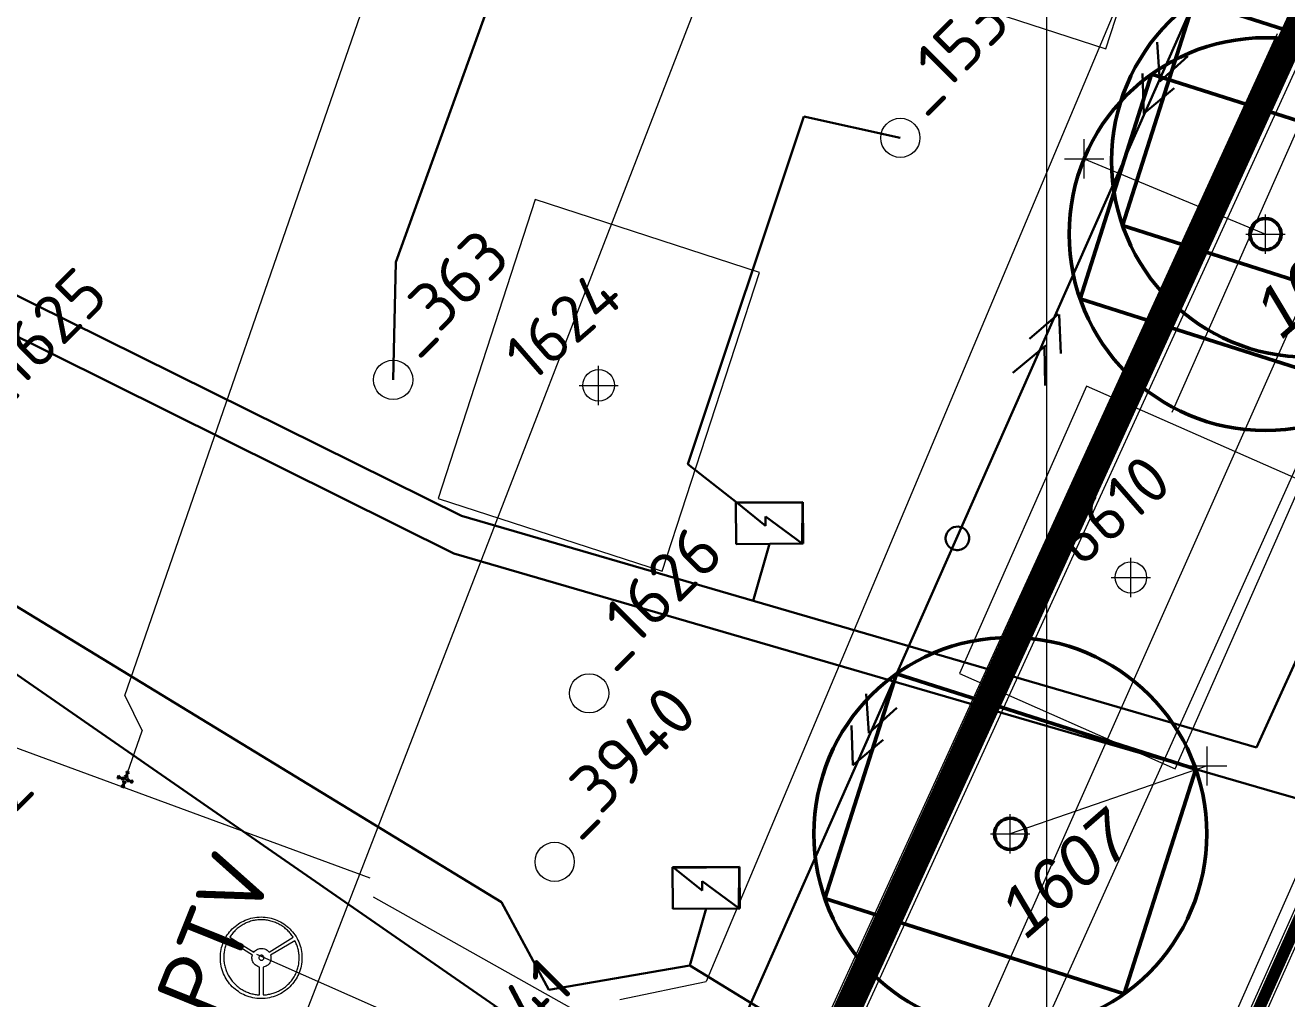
# Model space of a CAD drawing. Header units: millimetres. Extents: x 519 to 9564855, y -810 to 5021775.
# Drawn here: x 9532740 to 9533061.2, y 4999260.8 to 4999508.7 of the extents above; entities that cross this region are included whole.
import ezdxf
from ezdxf.enums import TextEntityAlignment as Align

# ---------------------------------------------------------------- set-up
doc = ezdxf.new("R2010")
doc.units = ezdxf.units.MM
doc.header["$LTSCALE"] = 2
doc.header["$MEASUREMENT"] = 0
doc.header["$PDMODE"] = 2
doc.header["$PDSIZE"] = 5
for name, color, linetype in [('COMPOUND', 3, 'Continuous'), ('Existing roads', 41, 'Continuous'), ('GRID_PULKOVO', 7, 'Continuous'), ('OilColl&Flowlines', 3, 'Continuous'), ('OLD WELLS(dr.bfr2000)', 24, 'Continuous'), ('PPLINE_WAT', 7, 'WTR_LINE'), ('ROAD_GROUND', 9, 'Continuous')]:
    doc.layers.add(name, color=color, linetype=linetype)
for name, color, linetype, lineweight in [('PPLINE_GAS', 4, 'GAS_LINE', 30), ('SteamInjInfrastructure', 25, 'Continuous', 100), ('TX-OIL-Proect.', 224, 'Continuous', 50), ('нефтяной коллектор 2021', 90, 'Continuous', 50), ('Скважины на 2022 год', 60, 'Continuous', 13), ('Скважины на 2023 год', 201, 'Continuous', 20), ('Скважины на 2026', 222, 'Continuous', 50), ('ТХ_Проект. НГ', 244, 'g_122_n', 50), ('Электро', 1, 'Continuous', 30), ('Электроснаб', 1, 'Continuous', 18), ('Электроснабжене', 1, 'Continuous', 18)]:
    doc.layers.add(name, color=color, linetype=linetype, lineweight=lineweight)
doc.styles.add('92051501$0$STANDARD', font='simplex.shx')
doc.styles.add('Elect', font='isocpeur.ttf')
doc.styles.add('Line_GUGK', font='')
doc.styles.get("Standard").update_dxf_attribs({"font": 'isocpeur.ttf', "width": 0.5})
doc.styles.get('Line_GUGK').set_extended_font_data('Bm431', italic=True)
doc.linetypes.add('g_122_n', pattern='A,2,-2,3,-0.6,["Н",Line_GUGK,S=2,R=0,X=0,Y=-1],-3,3,-2,8,-2,8,-2,6', length=41.6)
doc.linetypes.add('GAS_LINE', pattern='A,0.5,-0.2,["G",92051501$0$STANDARD,S=0.1,R=0,X=-0.1,Y=-0.05],-0.05', length=0.75)
doc.linetypes.add('STM_LINE', pattern='A,0.5,-0.2,["S",92051501$0$STANDARD,S=0.1,R=0,X=-0.1,Y=-0.05],-0.05', length=0.75)
doc.linetypes.add('WTR_LINE', pattern='A,0.5,-0.2,["W",92051501$0$STANDARD,S=0.1,R=0,X=-0.1,Y=-0.05],-0.05', length=0.75)
pattern_1 = [(45, (2e-07, 3e-08), (-2.6516504294, 2.6516504294), [])]

# ---------------------------------------------------------------- blocks, each defined once
blk = doc.blocks.new('задвижка')
at = {"layer": 'TX-OIL-Proect.', "lineweight": 30}
h = blk.add_hatch(color=0, dxfattribs=at)
h.dxf.hatch_style = 1
h.paths.add_polyline_path([(0, 0), (-0.58, -0.54), (0.14, -0.78)])
h.paths.add_polyline_path([(-0.14, 0.78), (0, 0), (0.58, 0.54)])
at = {"layer": 'TX-OIL-Proect.', "color": 0, "lineweight": 30}
for p, q in [((0.58, 0.54), (-0.58, -0.54)), ((0.14, -0.78), (-0.14, 0.78)), ((-0.14, 0.78), (0.58, 0.54)), ((-0.58, -0.54), (0.14, -0.78))]:
    blk.add_line(p, q, dxfattribs=at)

msp = doc.modelspace()

# ---------------------------------------------------------------- hatches: boundary and pattern name
at = {"layer": 'Existing roads', "linetype": 'ByBlock', "lineweight": 0, "ltscale": 80}
h = msp.add_hatch(dxfattribs=at)
h.set_pattern_fill('ANSI31', color=0, scale=30, style=0)
h.set_pattern_definition(pattern_1)
edge = h.paths.add_edge_path()
edge.add_line((9532778.519, 4999230.469), (9531406.804, 4999722.068))
edge.add_line((9531988.9698, 4999513.27001), (9531985.02959, 4999501.29115))
edge.add_line((9531985.02959, 4999501.29115), (9532135.5995, 4999447.17366))
edge.add_line((9532135.5995, 4999447.17366), (9532139.95261, 4999459.32019))
h = msp.add_hatch(dxfattribs=at)
h.set_pattern_fill('ANSI31', color=0, scale=30, style=0)
h.set_pattern_definition(pattern_1)
edge = h.paths.add_edge_path()
edge.add_line((9531793.51542, 4999569.26863), (9531798.02798, 4999581.86007))
edge.add_line((9531941.09132, 4999530.58864), (9531936.69892, 4999518.35317))
edge.add_line((9531936.69892, 4999518.35317), (9531793.51542, 4999569.26863))
edge.add_line((9532778.519, 4999230.469), (9531406.804, 4999722.068))
h = msp.add_hatch(dxfattribs=at)
h.set_pattern_fill('ANSI31', color=0, scale=30, style=0)
h.set_pattern_definition(pattern_1)
edge = h.paths.add_edge_path()
edge.add_line((9531785.9778, 4999571.94897), (9531748.25838, 4999585.36184))
edge.add_line((9531748.25838, 4999585.36184), (9531752.81099, 4999598.06506))
edge.add_line((9531790.46586, 4999584.57021), (9531785.9778, 4999571.94897))
edge.add_line((9532778.519, 4999230.469), (9531406.804, 4999722.068))

# ---------------------------------------------------------------- linework, layer by layer
at = {"layer": 'GRID_PULKOVO', "lineweight": 0}
msp.add_line((9533000, 5010000), (9533000, 4992000), dxfattribs=at)
at = {"layer": 'OilColl&Flowlines', "linetype": 'ByBlock', "lineweight": 0, "ltscale": 50}
msp.add_line((9532701.95816, 4999337.87236, 0.66924), (9532827.73376, 4999291.65009, 0.66924), dxfattribs=at)
at = {"layer": 'OilColl&Flowlines', "color": 9, "linetype": 'ByBlock', "lineweight": 0, "ltscale": 50, "true_color": 0xafd9aa}
msp.add_line((9532828.63024, 4999286.82156), (9532889.65492, 4999252.52887), dxfattribs=at)
at = {"layer": 'OLD WELLS(dr.bfr2000)', "lineweight": 0}
for centre in [(9532962.8, 4999480), (9532833.7, 4999418.4), (9532883.6, 4999338.6), (9532874.8, 4999295.7)]:
    msp.add_circle(centre, 5, dxfattribs=at)
at = {"layer": 'PPLINE_GAS', "lineweight": 0, "ltscale": 40}
msp.add_line((9533540.56966, 5000455.90191), (9532995.24838, 4999244.58732), dxfattribs=at)
at = {"layer": 'PPLINE_GAS', "lineweight": 0, "ltscale": 25}
msp.add_line((9532928.54, 4999559.67), (9532808.95, 4999250.84), dxfattribs=at)
at = {"layer": 'PPLINE_GAS', "linetype": 'GAS_LINE', "lineweight": 0, "ltscale": 20}
msp.add_line((9532977.85585, 4999193.21827), (9532799.00451, 4999272.07082), dxfattribs=at)
at = {"layer": 'PPLINE_GAS', "lineweight": 0}
for points in [[(9532800.09367, 4999281.65336), (9532800.09367, 4999281.65336), (9532800.62339, 4999281.64297), (9532801.14273, 4999281.60142), (9532801.66206, 4999281.52872), (9532802.17101, 4999281.44562), (9532802.66957, 4999281.32098), (9532803.15775, 4999281.18595), (9532803.64592, 4999281.01977), (9532804.11332, 4999280.83281), (9532804.57034, 4999280.62507), (9532805.01697, 4999280.39656), (9532805.45321, 4999280.14728), (9532805.87907, 4999279.87723), (9532806.28415, 4999279.5864), (9532806.67884, 4999279.2748), (9532807.05276, 4999278.95281), (9532807.4163, 4999278.61005), (9532807.75906, 4999278.24651), (9532808.09144, 4999277.87259), (9532808.40304, 4999277.4779), (9532808.69386, 4999277.07282), (9532808.96392, 4999276.64696), (9532809.2132, 4999276.21072), (9532809.44171, 4999275.76409), (9532809.65983, 4999275.30708), (9532809.84679, 4999274.82929), (9532810.01298, 4999274.3515), (9532810.148, 4999273.85294), (9532810.26226, 4999273.35437), (9532810.35574, 4999272.84543), (9532810.42844, 4999272.32609), (9532810.46999, 4999271.79637), (9532810.48038, 4999271.26665), (9532810.48038, 4999271.26665), (9532810.46999, 4999270.72654), (9532810.42844, 4999270.19681), (9532810.35574, 4999269.67748), (9532810.26226, 4999269.16853), (9532810.148, 4999268.66997), (9532810.01298, 4999268.17141), (9532809.84679, 4999267.68323), (9532809.65983, 4999267.21583), (9532809.44171, 4999266.75881), (9532809.2132, 4999266.31218), (9532808.96392, 4999265.87594), (9532808.69386, 4999265.45009), (9532808.40304, 4999265.04501), (9532808.09144, 4999264.65031), (9532807.75906, 4999264.27639), (9532807.4163, 4999263.91285), (9532807.05276, 4999263.57009), (9532806.67884, 4999263.2481), (9532806.28415, 4999262.9365), (9532805.87907, 4999262.64568), (9532805.45321, 4999262.37562), (9532805.01697, 4999262.12634), (9532804.57034, 4999261.89783), (9532804.11332, 4999261.6901), (9532803.64592, 4999261.50314), (9532803.15775, 4999261.34734), (9532802.66957, 4999261.20192), (9532802.17101, 4999261.08767), (9532801.66206, 4999260.99419), (9532801.14273, 4999260.93187), (9532800.62339, 4999260.89032), (9532800.09367, 4999260.87993), (9532800.09367, 4999260.87993), (9532799.55356, 4999260.89032), (9532799.02384, 4999260.93187), (9532798.5045, 4999260.99419), (9532797.99555, 4999261.08767), (9532797.4866, 4999261.20192), (9532796.99843, 4999261.34734), (9532796.51025, 4999261.50314), (9532796.04285, 4999261.6901), (9532795.57545, 4999261.89783), (9532795.12882, 4999262.12634), (9532794.69258, 4999262.37562), (9532794.27711, 4999262.64568), (9532793.87203, 4999262.9365), (9532793.47733, 4999263.2481), (9532793.10341, 4999263.57009), (9532792.73988, 4999263.91285), (9532792.39712, 4999264.27639), (9532792.06474, 4999264.65031), (9532791.76353, 4999265.04501), (9532791.4727, 4999265.45009), (9532791.20264, 4999265.87594), (9532790.95336, 4999266.31218), (9532790.72486, 4999266.75881), (9532790.51712, 4999267.21583), (9532790.33016, 4999267.68323), (9532790.17436, 4999268.17141), (9532790.02895, 4999268.66997), (9532789.91469, 4999269.16853), (9532789.82121, 4999269.67748), (9532789.75889, 4999270.19681), (9532789.71734, 4999270.72654), (9532789.70696, 4999271.26665), (9532789.70696, 4999271.26665), (9532789.71734, 4999271.79637), (9532789.75889, 4999272.32609), (9532789.82121, 4999272.84543), (9532789.91469, 4999273.35437), (9532790.02895, 4999273.85294), (9532790.17436, 4999274.3515), (9532790.33016, 4999274.82929), (9532790.51712, 4999275.30708), (9532790.72486, 4999275.76409), (9532790.95336, 4999276.21072), (9532791.20264, 4999276.64696), (9532791.4727, 4999277.07282), (9532791.76353, 4999277.4779), (9532792.06474, 4999277.87259), (9532792.39712, 4999278.24651), (9532792.73988, 4999278.61005), (9532793.10341, 4999278.95281), (9532793.47733, 4999279.2748), (9532793.87203, 4999279.5864), (9532794.27711, 4999279.87723), (9532794.69258, 4999280.14728), (9532795.12882, 4999280.39656), (9532795.57545, 4999280.62507), (9532796.04285, 4999280.83281), (9532796.51025, 4999281.01977), (9532796.99843, 4999281.18595), (9532797.4866, 4999281.32098), (9532797.99555, 4999281.44562), (9532798.5045, 4999281.52872), (9532799.02384, 4999281.60142), (9532799.55356, 4999281.64297), (9532800.09367, 4999281.65336)], [(9532798.22406, 4999272.68962), (9532798.22406, 4999272.68962), (9532798.43179, 4999272.93891), (9532798.67069, 4999273.15703), (9532798.93036, 4999273.3336), (9532799.19002, 4999273.46863), (9532799.47047, 4999273.56211), (9532799.76129, 4999273.63482), (9532800.05212, 4999273.66598), (9532800.34295, 4999273.66598), (9532800.62339, 4999273.63482), (9532800.90383, 4999273.5725), (9532801.1635, 4999273.4894), (9532801.40239, 4999273.37515), (9532801.6309, 4999273.24012), (9532801.81786, 4999273.07393), (9532801.98405, 4999272.89736), (9532802.11908, 4999272.68962), (9532808.20569, 4999276.50155), (9532808.20569, 4999276.50155), (9532808.06027, 4999276.74044), (9532807.89409, 4999276.96895), (9532807.7279, 4999277.19746), (9532807.55133, 4999277.42596), (9532807.36437, 4999277.64409), (9532807.1774, 4999277.86221), (9532806.96967, 4999278.06994), (9532806.76194, 4999278.27767), (9532806.54382, 4999278.47502), (9532806.32569, 4999278.67237), (9532806.0868, 4999278.85933), (9532805.84791, 4999279.0359), (9532805.60901, 4999279.21248), (9532805.35973, 4999279.37867), (9532805.10006, 4999279.54485), (9532804.84039, 4999279.69027), (9532804.57034, 4999279.83568), (9532804.30029, 4999279.9811), (9532804.01984, 4999280.10574), (9532803.7394, 4999280.23038), (9532803.45896, 4999280.34463), (9532803.16813, 4999280.4485), (9532802.87731, 4999280.54198), (9532802.58648, 4999280.62507), (9532802.28526, 4999280.70817), (9532801.98405, 4999280.77049), (9532801.68283, 4999280.83281), (9532801.37123, 4999280.88474), (9532801.07002, 4999280.9159), (9532800.75842, 4999280.94706), (9532800.44682, 4999280.95745), (9532800.13521, 4999280.96783), (9532800.13521, 4999280.96783), (9532799.82361, 4999280.95745), (9532799.51201, 4999280.94706), (9532799.20041, 4999280.9159), (9532798.88881, 4999280.88474), (9532798.58759, 4999280.83281), (9532798.28638, 4999280.78087), (9532797.98517, 4999280.71855), (9532797.69434, 4999280.64584), (9532797.39312, 4999280.55236), (9532797.11268, 4999280.45888), (9532796.82185, 4999280.3654), (9532796.54141, 4999280.25115), (9532796.27136, 4999280.12651), (9532796.0013, 4999280.00187), (9532795.73125, 4999279.86684), (9532795.47158, 4999279.72143), (9532795.21191, 4999279.57601), (9532794.96263, 4999279.40983), (9532794.71335, 4999279.24364), (9532794.47446, 4999279.07745), (9532794.24595, 4999278.89049), (9532794.01744, 4999278.70353), (9532793.79932, 4999278.51657), (9532793.5812, 4999278.30884), (9532793.37347, 4999278.1011), (9532793.17612, 4999277.89337), (9532792.98916, 4999277.67525), (9532792.8022, 4999277.44674), (9532792.62562, 4999277.21823), (9532792.44905, 4999276.98972), (9532792.29325, 4999276.75083), (9532792.13745, 4999276.50155), (9532798.22406, 4999272.68962)], [(9532799.68859, 4999268.8777), (9532799.68859, 4999268.8777), (9532799.44969, 4999268.9608), (9532799.22118, 4999269.05428), (9532798.99268, 4999269.17892), (9532798.78494, 4999269.31394), (9532798.58759, 4999269.46974), (9532798.41102, 4999269.63593), (9532798.24483, 4999269.82289), (9532798.10981, 4999270.02024), (9532797.98517, 4999270.22797), (9532797.8813, 4999270.4461), (9532797.80859, 4999270.6746), (9532797.75666, 4999270.9135), (9532797.73588, 4999271.16278), (9532797.74627, 4999271.41206), (9532797.78782, 4999271.66134), (9532797.86053, 4999271.92101), (9532791.65966, 4999275.81602), (9532791.65966, 4999275.81602), (9532791.52463, 4999275.56674), (9532791.39999, 4999275.31746), (9532791.28574, 4999275.05779), (9532791.18187, 4999274.79813), (9532791.078, 4999274.52807), (9532790.98452, 4999274.24763), (9532790.90143, 4999273.97758), (9532790.82872, 4999273.68675), (9532790.7664, 4999273.40631), (9532790.71447, 4999273.11548), (9532790.66253, 4999272.82465), (9532790.63137, 4999272.53382), (9532790.60021, 4999272.23261), (9532790.57944, 4999271.93139), (9532790.56905, 4999271.63018), (9532790.56905, 4999271.32897), (9532790.57944, 4999271.02775), (9532790.60021, 4999270.72654), (9532790.62099, 4999270.41494), (9532790.66253, 4999270.11372), (9532790.70408, 4999269.81251), (9532790.7664, 4999269.51129), (9532790.82872, 4999269.21008), (9532790.90143, 4999268.90886), (9532790.98452, 4999268.60765), (9532791.078, 4999268.31682), (9532791.18187, 4999268.02599), (9532791.29612, 4999267.73516), (9532791.42076, 4999267.44434), (9532791.55579, 4999267.16389), (9532791.70121, 4999266.88345), (9532791.85701, 4999266.60301), (9532791.85701, 4999266.60301), (9532792.01281, 4999266.33296), (9532792.18938, 4999266.07329), (9532792.35557, 4999265.81362), (9532792.54253, 4999265.56434), (9532792.73988, 4999265.32545), (9532792.93722, 4999265.08655), (9532793.13457, 4999264.85804), (9532793.35269, 4999264.63992), (9532793.56043, 4999264.43219), (9532793.78893, 4999264.22446), (9532794.01744, 4999264.02711), (9532794.25634, 4999263.84015), (9532794.49523, 4999263.65319), (9532794.73413, 4999263.487), (9532794.98341, 4999263.32081), (9532795.24307, 4999263.16501), (9532795.49236, 4999263.00921), (9532795.76241, 4999262.87418), (9532796.02208, 4999262.73916), (9532796.29213, 4999262.61452), (9532796.56219, 4999262.50026), (9532796.84263, 4999262.39639), (9532797.11268, 4999262.29253), (9532797.39312, 4999262.20943), (9532797.68395, 4999262.12634), (9532797.96439, 4999262.05363), (9532798.24483, 4999261.99131), (9532798.53566, 4999261.93938), (9532798.82649, 4999261.88745), (9532799.10693, 4999261.85629), (9532799.39776, 4999261.83551), (9532799.68859, 4999261.81474), (9532799.68859, 4999268.8777)], [(9532802.48261, 4999271.92101), (9532802.48261, 4999271.92101), (9532802.54493, 4999271.65095), (9532802.57609, 4999271.3809), (9532802.57609, 4999271.12123), (9532802.55532, 4999270.87195), (9532802.51377, 4999270.62267), (9532802.45145, 4999270.38377), (9532802.35797, 4999270.16565), (9532802.2541, 4999269.95792), (9532802.11908, 4999269.76057), (9532801.95289, 4999269.57361), (9532801.77632, 4999269.41781), (9532801.57897, 4999269.26201), (9532801.36085, 4999269.13737), (9532801.12195, 4999269.0335), (9532800.86228, 4999268.94002), (9532800.58184, 4999268.8777), (9532800.58184, 4999261.81474), (9532800.58184, 4999261.81474), (9532800.86228, 4999261.82513), (9532801.14273, 4999261.8459), (9532801.42317, 4999261.87706), (9532801.70361, 4999261.91861), (9532801.98405, 4999261.97054), (9532802.26449, 4999262.02247), (9532802.54493, 4999262.09518), (9532802.82537, 4999262.16789), (9532803.10581, 4999262.25098), (9532803.38626, 4999262.34446), (9532803.6667, 4999262.44833), (9532803.93675, 4999262.5522), (9532804.20681, 4999262.67684), (9532804.47686, 4999262.80148), (9532804.74691, 4999262.9365), (9532805.00658, 4999263.08192), (9532805.26625, 4999263.22733), (9532805.52592, 4999263.39352), (9532805.7752, 4999263.55971), (9532806.02448, 4999263.73628), (9532806.26337, 4999263.91285), (9532806.50227, 4999264.1102), (9532806.73078, 4999264.30755), (9532806.95928, 4999264.51528), (9532807.1774, 4999264.72302), (9532807.38514, 4999264.95153), (9532807.59287, 4999265.18003), (9532807.79022, 4999265.41893), (9532807.97718, 4999265.65782), (9532808.16414, 4999265.9071), (9532808.33033, 4999266.16677), (9532808.49652, 4999266.43682), (9532808.49652, 4999266.43682), (9532808.65232, 4999266.71727), (9532808.79773, 4999266.99771), (9532808.93276, 4999267.28854), (9532809.0574, 4999267.56898), (9532809.16127, 4999267.8598), (9532809.26513, 4999268.16102), (9532809.35861, 4999268.45185), (9532809.44171, 4999268.74267), (9532809.51441, 4999269.04389), (9532809.58712, 4999269.3451), (9532809.63905, 4999269.63593), (9532809.6806, 4999269.93715), (9532809.71176, 4999270.23836), (9532809.74292, 4999270.53958), (9532809.75331, 4999270.8304), (9532809.7637, 4999271.13162), (9532809.7637, 4999271.43283), (9532809.74292, 4999271.72366), (9532809.72215, 4999272.01449), (9532809.69099, 4999272.3157), (9532809.65983, 4999272.60653), (9532809.60789, 4999272.88697), (9532809.55596, 4999273.1778), (9532809.48325, 4999273.45824), (9532809.41055, 4999273.73868), (9532809.32745, 4999274.01912), (9532809.23397, 4999274.29956), (9532809.14049, 4999274.56962), (9532809.02624, 4999274.82929), (9532808.91199, 4999275.09934), (9532808.78734, 4999275.35901), (9532808.65232, 4999275.60829), (9532802.48261, 4999271.92101)], [(9532800.17676, 4999271.92101), (9532800.17676, 4999271.92101), (9532800.04173, 4999271.91062), (9532799.91709, 4999271.86907), (9532799.81323, 4999271.80675), (9532799.70936, 4999271.73405), (9532799.63665, 4999271.63018), (9532799.57433, 4999271.52631), (9532799.53279, 4999271.40167), (9532799.5224, 4999271.26665), (9532799.5224, 4999271.26665), (9532799.53279, 4999271.13162), (9532799.57433, 4999271.01736), (9532799.63665, 4999270.90311), (9532799.70936, 4999270.80963), (9532799.81323, 4999270.72654), (9532799.91709, 4999270.6746), (9532800.04173, 4999270.63306), (9532800.17676, 4999270.62267), (9532800.17676, 4999270.62267), (9532800.31179, 4999270.63306), (9532800.42604, 4999270.6746), (9532800.5403, 4999270.72654), (9532800.63378, 4999270.80963), (9532800.71687, 4999270.90311), (9532800.7688, 4999271.01736), (9532800.81035, 4999271.13162), (9532800.82074, 4999271.26665), (9532800.82074, 4999271.26665), (9532800.81035, 4999271.40167), (9532800.7688, 4999271.52631), (9532800.71687, 4999271.63018), (9532800.63378, 4999271.73405), (9532800.5403, 4999271.80675), (9532800.42604, 4999271.86907), (9532800.31179, 4999271.91062), (9532800.17676, 4999271.92101)]]:
    msp.add_lwpolyline(points, dxfattribs=at)
at = {"layer": 'PPLINE_WAT', "lineweight": 0}
msp.add_lwpolyline([(9533000, 5006417.04476), (9534241.35452, 5002031.92113), (9534233.93028, 5001942.30806), (9533572.35026, 5000442.91927), (9533000, 4999148.373)], dxfattribs=at)
at = {"layer": 'PPLINE_WAT', "color": 5, "lineweight": 0, "ltscale": 2}
for points in [[(9533000, 4999292.00293), (9533521.20287, 5000465.19453), (9534195.31134, 5001969.65279), (9534192.94502, 5002039.13618), (9533000, 5006192.97478)], [(9529678.04536, 4999710.05417), (9530509.067, 4999861.038), (9530574.027, 4999857.44), (9530635.798, 4999849.551), (9530710.92893, 4999832.69702), (9530791.425, 4999806.726), (9532887.30423, 4999049.66301), (9532891.568, 4999047.93), (9533000, 4999292.00293)]]:
    msp.add_lwpolyline(points, dxfattribs=at)
at = {"layer": 'ROAD_GROUND', "color": 8, "lineweight": 0, "const_width": 7}
for points in [[(9533410.63439, 5000274.80396), (9533184.94469, 4999774.02663), (9533061.13099, 4999502.13475)], [(9533061.58925, 4999504.31082), (9533000, 4999369.23584)], [(9533000, 4999369.23584), (9532861.56105, 4999065.61731)]]:
    msp.add_lwpolyline(points, dxfattribs=at)
at = {"layer": 'ROAD_GROUND', "lineweight": 0}
for points in [[(9533058.72106, 4999506.45465), (9533000, 4999378.06146)], [(9533065.68156, 4999502.43919), (9533000, 4999358.82691)], [(9533147.28861, 4999471.91925), (9533000, 4999142.09707)], [(9533151.04175, 4999470.51399), (9533000, 4999132.28751)], [(9533000, 4999378.06146), (9532861.80997, 4999075.90992)], [(9533000, 4999358.82691), (9532865.37868, 4999064.47831)]]:
    msp.add_lwpolyline(points, dxfattribs=at)
at = {"layer": 'ROAD_GROUND', "lineweight": 0, "const_width": 3}
msp.add_lwpolyline([(9533149.21557, 4999471.32951), (9533000, 4999137.19237)], dxfattribs=at)
at = {"layer": 'SteamInjInfrastructure', "color": 6, "linetype": 'STM_LINE', "lineweight": 0, "ltscale": 15}
msp.add_line((9533262.51953, 4999439.30873, 0), (9532999.98721, 4999527.8421, 0), dxfattribs=at)
at = {"layer": 'нефтяной коллектор 2021', "lineweight": 0, "ltscale": 0.3}
for p, q in [((9532765.39133, 4999338.05985, -0.31417), (9532916.85021, 4999775.58608, -25.42222)), ((9532765.39133, 4999338.05985), (9532769.77504, 4999329.07191)), ((9532765.48441, 4999316.67735, 0.71128), (9532769.77504, 4999329.07191))]:
    msp.add_line(p, q, dxfattribs=at)
at = {"layer": 'нефтяной коллектор 2021', "lineweight": 0, "ltscale": 0.3, "extrusion": (0.015763, 0.046007, 0.998817)}
msp.add_line((9532764.65301, 4999316.9564, 0.71155), (9532766.3145, 4999316.39874, 0.71101), dxfattribs=at)
at = {"layer": 'Скважины на 2022 год', "color": 0, "linetype": 'ByBlock', "lineweight": 0}
msp.add_lwpolyline([(9533032.74659, 4999319.40229), (9533065.09501, 4999392.57045), (9533010.21889, 4999416.83177), (9532977.87047, 4999343.66361)], close=True, dxfattribs=at)
msp.add_circle((9533021.5, 4999368.1), 4, dxfattribs=at)
at = {"layer": 'Скважины на 2022 год', "color": 0, "linetype": 'ByBlock', "lineweight": 0, "ltscale": 50}
msp.add_point((9533021.5, 4999368.1), dxfattribs=at)
at = {"layer": 'Скважины на 2023 год', "color": 0, "linetype": 'ByBlock', "lineweight": 0}
for points in [[(9533015.15211, 4999502.70241), (9533039.87347, 4999578.78693), (9532982.81008, 4999597.32795), (9532958.08872, 4999521.24343)], [(9532869.84789, 4999464.29759), (9532845.12653, 4999388.21307), (9532902.18992, 4999369.67205), (9532926.91128, 4999445.75657)]]:
    msp.add_lwpolyline(points, close=True, dxfattribs=at)
msp.add_circle((9532886, 4999417), 4, dxfattribs=at)
msp.add_point((9532886, 4999417), dxfattribs=at)
at = {"layer": 'Скважины на 2026', "lineweight": 0}
for p, q in [((9533009.6, 4999474.7), (9533055.76, 4999455.5)), ((9533040.9, 4999320.1), (9532990.79, 4999302.83))]:
    msp.add_line(p, q, dxfattribs=at)
at = {"layer": 'Скважины на 2026', "linetype": 'ByBlock', "ltscale": 50}
for points in [[(9533019.35913, 4999457.72257), (9533095.58178, 4999433.43044), (9533113.80087, 4999490.59743), (9533037.57822, 4999514.88956)], [(9533008.53913, 4999439.06257), (9533084.76178, 4999414.77044), (9533102.98087, 4999471.93743), (9533026.75822, 4999496.22956)], [(9532943.56913, 4999286.39257), (9533019.79178, 4999262.10044), (9533038.01087, 4999319.26743), (9532961.78822, 4999343.55956)]]:
    msp.add_lwpolyline(points, close=True, dxfattribs=at)
for centre in [(9533066.58, 4999474.16), (9533055.76, 4999455.5), (9532990.79, 4999302.83)]:
    msp.add_circle(centre, 50, dxfattribs=at)
at = {"layer": 'Скважины на 2026', "linetype": 'ByBlock'}
for centre in [(9533055.76, 4999455.5), (9532990.79, 4999302.83)]:
    msp.add_circle(centre, 4, dxfattribs=at)
at = {"layer": 'Скважины на 2026', "linetype": 'ByBlock', "lineweight": 0}
for p in [(9533009.6, 4999474.7), (9533055.76, 4999455.5), (9533040.9, 4999320.1), (9532990.79, 4999302.83)]:
    msp.add_point(p, dxfattribs=at)
at = {"layer": 'ТХ_Проект. НГ', "color": 3, "linetype": 'ByBlock', "lineweight": 0, "ltscale": 0.3}
msp.add_line((9533016.70207, 4999510.7958), (9532913.39388, 4999265.27216), dxfattribs=at)
at = {"layer": 'ТХ_Проект. НГ', "color": 3, "linetype": 'ByBlock', "lineweight": 0, "ltscale": 0.3, "elevation": -0.45306}
msp.add_lwpolyline([(9532891.37295, 4999260.65676), (9532913.39388, 4999265.27216)], dxfattribs=at)
at = {"layer": 'Электро'}
for p, q in [((9534134.41914, 5001993.0866), (9533000.18214, 4999430.22753)), ((9533275.47008, 4999813.88865, 0), (9533053.47575, 4999324.82729, 0)), ((9532874.63817, 4999559.66476, 0), (9532834.33559, 4999448.38417, 0)), ((9533028.81849, 4999494.35701), (9533028.15525, 4999504.38415)), ((9533035.94603, 4999500.80144), (9533028.81849, 4999494.35701)), ((9533024.46481, 4999496.35911), (9533024.79347, 4999486.20806)), ((9533024.79347, 4999486.20806), (9533032.48474, 4999492.67103)), ((9532908.68246, 4999396.97832), (9532938.25485, 4999485.41881)), ((9532851.10542, 4999383.79066, 0), (9532732.78557, 4999442.36298, 0)), ((9533002.9939, 4999435.14855), (9532995.63722, 4999428.8095)), ((9533003.22304, 4999435.04318), (9533003.65714, 4999425.12141)), ((9533000.18214, 4999430.22753), (9531486.31914, 4996009.5866)), ((9532732.64904, 4999432.10547, 0), (9532849.1119, 4999374.18475, 0)), ((9532999.86719, 4999427.14206), (9532991.40131, 4999420.20198)), ((9532999.86719, 4999427.14206), (9532991.40131, 4999420.20198)), ((9532999.5326, 4999427.01814), (9532999.63212, 4999416.97246)), ((9532999.5326, 4999427.01814), (9532999.63212, 4999416.97246)), ((9532861.3019, 4999285.40015, 0), (9532673.46957, 4999399.99298, 0)), ((9532920.94471, 4999387.18432), (9532937.99314, 4999387.28866)), ((9532921.00941, 4999376.61197), (9532920.94471, 4999387.18432)), ((9532937.89588, 4999387.19021), (9532921.30028, 4999387.08865)), ((9532921.30028, 4999387.08865), (9532928.51206, 4999381.26141)), ((9532937.82219, 4999376.74775), (9532937.89588, 4999387.19021)), ((9532937.99314, 4999387.28866), (9532938.05784, 4999376.71631)), ((9533000.23257, 4999340.34042, 0), (9532851.10542, 4999383.79066, 0)), ((9532928.51206, 4999381.26141), (9532928.49753, 4999383.63664)), ((9532928.49753, 4999383.63664), (9532937.82219, 4999376.74775)), ((9532938.05784, 4999376.71631), (9532921.00941, 4999376.61197)), ((9532929.53362, 4999376.66414), (9532925.31055, 4999362.16998, 0)), ((9532695.88211, 4999372.45371, 0), (9532898.32591, 4999232.24203)), ((9532849.1119, 4999374.18475, 0), (9533000.23257, 4999330.25655, 0)), ((9533053.47575, 4999324.82729, 0), (9533000.23257, 4999340.34042, 0)), ((9532954.75671, 4999328.44339), (9532954.09347, 4999338.47053)), ((9532961.88425, 4999334.88782), (9532954.75671, 4999328.44339)), ((9532950.40303, 4999330.44549), (9532950.73169, 4999320.29444)), ((9533000.23257, 4999330.25655, 0), (9533056.11636, 4999314.01209, 0)), ((9532950.73169, 4999320.29444), (9532958.42296, 4999326.75741)), ((9533056.11636, 4999314.01209, 0), (9533090.77977, 4999304.14593, 0)), ((9532861.3019, 4999285.40015, 0), (9532873.2908, 4999263.14016, 0)), ((9532873.2908, 4999263.14016, 0), (9532909.17012, 4999269.29185, 0)), ((9532909.17012, 4999269.29185, 0), (9532957.7843, 4999239.60201, 0))]:
    msp.add_line(p, q, dxfattribs=at)
at = {"layer": 'Электро', "ltscale": 2}
for p, q in [((9532938.25485, 4999485.41881), (9532962.79652, 4999479.99098)), ((9532834.33559, 4999448.38417, 0), (9532833.69652, 4999418.39098)), ((9532908.68246, 4999396.97832), (9532921.30028, 4999387.08865))]:
    msp.add_line(p, q, dxfattribs=at)
at = {"layer": 'Электро', "ltscale": 25}
for p, q in [((9532904.80428, 4999294.3062), (9532921.85271, 4999294.41053)), ((9532904.86898, 4999283.73385), (9532904.80428, 4999294.3062)), ((9532921.75545, 4999294.31208), (9532905.15985, 4999294.21052)), ((9532905.15985, 4999294.21052), (9532912.37163, 4999288.38329)), ((9532921.68176, 4999283.86962), (9532921.75545, 4999294.31208)), ((9532921.85271, 4999294.41053), (9532921.91741, 4999283.83818)), ((9532912.37163, 4999288.38329), (9532912.3571, 4999290.75852)), ((9532912.3571, 4999290.75852), (9532921.68176, 4999283.86962)), ((9532921.91741, 4999283.83818), (9532904.86898, 4999283.73385)), ((9532913.39319, 4999283.78602), (9532909.17012, 4999269.29185, 0))]:
    msp.add_line(p, q, dxfattribs=at)
at = {"layer": 'Электро'}
for start, end in [(175.9003801, 355.9003801), (355.9003801, 175.9003801)]:
    msp.add_arc((9532977.32372, 4999378.04914), 3, start, end, dxfattribs=at)
at = {"layer": 'Электроснаб', "color": 1, "linetype": 'ByBlock', "lineweight": 0}
for p, q in [((9534166.11914, 5001972.9866), (9533031.88214, 4999410.12753)), ((9533275.47008, 4999813.88865, 0), (9533053.47575, 4999324.82729, 0)), ((9532874.63817, 4999559.66476, 0), (9532834.33559, 4999448.38417, 0)), ((9533028.81849, 4999494.35701), (9533028.15525, 4999504.38415)), ((9533035.94603, 4999500.80144), (9533028.81849, 4999494.35701)), ((9533024.46481, 4999496.35911), (9533024.79347, 4999486.20806)), ((9533024.79347, 4999486.20806), (9533032.48474, 4999492.67103)), ((9532908.68246, 4999396.97832), (9532938.25485, 4999485.41881)), ((9532851.10542, 4999383.79066, 0), (9532732.78557, 4999442.36298, 0)), ((9533002.9939, 4999435.14855), (9532995.63722, 4999428.8095)), ((9533003.22304, 4999435.04318), (9533003.65714, 4999425.12141)), ((9533000.18214, 4999430.22753), (9531486.31914, 4996009.5866)), ((9532732.64904, 4999432.10547, 0), (9532849.1119, 4999374.18475, 0)), ((9532999.86719, 4999427.14206), (9532991.40131, 4999420.20198)), ((9532999.86719, 4999427.14206), (9532991.40131, 4999420.20198)), ((9532999.5326, 4999427.01814), (9532999.63212, 4999416.97246)), ((9532999.5326, 4999427.01814), (9532999.63212, 4999416.97246)), ((9532861.3019, 4999285.40015, 0), (9532673.46957, 4999399.99298, 0)), ((9532920.94471, 4999387.18432), (9532937.99314, 4999387.28866)), ((9532921.00941, 4999376.61197), (9532920.94471, 4999387.18432)), ((9532937.89588, 4999387.19021), (9532921.30028, 4999387.08865)), ((9532921.30028, 4999387.08865), (9532928.51206, 4999381.26141)), ((9532937.82219, 4999376.74775), (9532937.89588, 4999387.19021)), ((9532937.99314, 4999387.28866), (9532938.05784, 4999376.71631)), ((9533000.23257, 4999340.34042, 0), (9532851.10542, 4999383.79066, 0)), ((9532928.51206, 4999381.26141), (9532928.49753, 4999383.63664)), ((9532928.49753, 4999383.63664), (9532937.82219, 4999376.74775)), ((9532938.05784, 4999376.71631), (9532921.00941, 4999376.61197)), ((9532929.53362, 4999376.66414), (9532925.31055, 4999362.16998, 0)), ((9532695.88211, 4999372.45371, 0), (9532898.32591, 4999232.24203)), ((9532849.1119, 4999374.18475, 0), (9533000.23257, 4999330.25655, 0)), ((9533053.47575, 4999324.82729, 0), (9533000.23257, 4999340.34042, 0)), ((9532954.75671, 4999328.44339), (9532954.09347, 4999338.47053)), ((9532961.88425, 4999334.88782), (9532954.75671, 4999328.44339)), ((9532950.40303, 4999330.44549), (9532950.73169, 4999320.29444)), ((9533000.23257, 4999330.25655, 0), (9533056.11636, 4999314.01209, 0)), ((9532950.73169, 4999320.29444), (9532958.42296, 4999326.75741)), ((9533056.11636, 4999314.01209, 0), (9533090.77977, 4999304.14593, 0)), ((9532861.3019, 4999285.40015, 0), (9532873.2908, 4999263.14016, 0)), ((9532873.2908, 4999263.14016, 0), (9532909.17012, 4999269.29185, 0)), ((9532909.17012, 4999269.29185, 0), (9532957.7843, 4999239.60201, 0))]:
    msp.add_line(p, q, dxfattribs=at)
at = {"layer": 'Электроснаб', "color": 1, "linetype": 'ByBlock', "lineweight": 0, "ltscale": 2}
for p, q in [((9532938.25485, 4999485.41881), (9532962.79652, 4999479.99098)), ((9532834.33559, 4999448.38417, 0), (9532833.69652, 4999418.39098)), ((9532908.68246, 4999396.97832), (9532921.30028, 4999387.08865))]:
    msp.add_line(p, q, dxfattribs=at)
at = {"layer": 'Электроснаб', "color": 1, "linetype": 'ByBlock', "lineweight": 0, "ltscale": 25}
for p, q in [((9532904.80428, 4999294.3062), (9532921.85271, 4999294.41053)), ((9532904.86898, 4999283.73385), (9532904.80428, 4999294.3062)), ((9532921.75545, 4999294.31208), (9532905.15985, 4999294.21052)), ((9532905.15985, 4999294.21052), (9532912.37163, 4999288.38329)), ((9532921.68176, 4999283.86962), (9532921.75545, 4999294.31208)), ((9532921.85271, 4999294.41053), (9532921.91741, 4999283.83818)), ((9532912.37163, 4999288.38329), (9532912.3571, 4999290.75852)), ((9532912.3571, 4999290.75852), (9532921.68176, 4999283.86962)), ((9532921.91741, 4999283.83818), (9532904.86898, 4999283.73385)), ((9532913.39319, 4999283.78602), (9532909.17012, 4999269.29185, 0))]:
    msp.add_line(p, q, dxfattribs=at)
at = {"layer": 'Электроснаб', "color": 1, "linetype": 'ByBlock', "lineweight": 0}
for start, end in [(175.9003801, 355.9003801), (355.9003801, 175.9003801)]:
    msp.add_arc((9532977.32372, 4999378.04914), 3, start, end, dxfattribs=at)
at = {"layer": 'Электроснабжене', "color": 1, "linetype": 'ByBlock', "lineweight": 0}
for p, q in [((9534101.79379, 5001919.36816), (9531486.31914, 4996009.5866)), ((9534133.49379, 5001899.26816), (9533031.88214, 4999410.12753)), ((9533275.47008, 4999813.88865, 0), (9533053.47575, 4999324.82729, 0)), ((9532874.63817, 4999559.66476, 0), (9532834.33559, 4999448.38417, 0)), ((9533028.81849, 4999494.35701), (9533028.15525, 4999504.38415)), ((9533035.94603, 4999500.80144), (9533028.81849, 4999494.35701)), ((9533024.46481, 4999496.35911), (9533024.79347, 4999486.20806)), ((9533024.79347, 4999486.20806), (9533032.48474, 4999492.67103)), ((9532908.68246, 4999396.97832), (9532938.25485, 4999485.41881)), ((9532851.10542, 4999383.79066, 0), (9532732.78557, 4999442.36298, 0)), ((9533002.9939, 4999435.14855), (9532995.63722, 4999428.8095)), ((9533003.22304, 4999435.04318), (9533003.65714, 4999425.12141)), ((9532732.64904, 4999432.10547, 0), (9532849.1119, 4999374.18475, 0)), ((9532999.86719, 4999427.14206), (9532991.40131, 4999420.20198)), ((9532999.86719, 4999427.14206), (9532991.40131, 4999420.20198)), ((9532999.5326, 4999427.01814), (9532999.63212, 4999416.97246)), ((9532999.5326, 4999427.01814), (9532999.63212, 4999416.97246)), ((9532861.3019, 4999285.40015, 0), (9532673.46957, 4999399.99298, 0)), ((9532920.94471, 4999387.18432), (9532937.99314, 4999387.28866)), ((9532921.00941, 4999376.61197), (9532920.94471, 4999387.18432)), ((9532937.89588, 4999387.19021), (9532921.30028, 4999387.08865)), ((9532921.30028, 4999387.08865), (9532928.51206, 4999381.26141)), ((9532937.82219, 4999376.74775), (9532937.89588, 4999387.19021)), ((9532937.99314, 4999387.28866), (9532938.05784, 4999376.71631)), ((9533000.23257, 4999340.34042, 0), (9532851.10542, 4999383.79066, 0)), ((9532928.51206, 4999381.26141), (9532928.49753, 4999383.63664)), ((9532928.49753, 4999383.63664), (9532937.82219, 4999376.74775)), ((9532938.05784, 4999376.71631), (9532921.00941, 4999376.61197)), ((9532929.53362, 4999376.66414), (9532925.31055, 4999362.16998, 0)), ((9532695.88211, 4999372.45371, 0), (9532898.32591, 4999232.24203)), ((9532849.1119, 4999374.18475, 0), (9533000.23257, 4999330.25655, 0)), ((9533053.47575, 4999324.82729, 0), (9533000.23257, 4999340.34042, 0)), ((9532954.75671, 4999328.44339), (9532954.09347, 4999338.47053)), ((9532961.88425, 4999334.88782), (9532954.75671, 4999328.44339)), ((9532950.40303, 4999330.44549), (9532950.73169, 4999320.29444)), ((9533000.23257, 4999330.25655, 0), (9533056.11636, 4999314.01209, 0)), ((9532950.73169, 4999320.29444), (9532958.42296, 4999326.75741)), ((9533056.11636, 4999314.01209, 0), (9533090.77977, 4999304.14593, 0)), ((9532861.3019, 4999285.40015, 0), (9532873.2908, 4999263.14016, 0)), ((9532873.2908, 4999263.14016, 0), (9532909.17012, 4999269.29185, 0)), ((9532909.17012, 4999269.29185, 0), (9532957.7843, 4999239.60201, 0))]:
    msp.add_line(p, q, dxfattribs=at)
at = {"layer": 'Электроснабжене', "color": 1, "linetype": 'ByBlock', "lineweight": 0, "ltscale": 2}
for p, q in [((9532938.25485, 4999485.41881), (9532962.79652, 4999479.99098)), ((9532834.33559, 4999448.38417, 0), (9532833.69652, 4999418.39098)), ((9532908.68246, 4999396.97832), (9532921.30028, 4999387.08865))]:
    msp.add_line(p, q, dxfattribs=at)
at = {"layer": 'Электроснабжене', "color": 1, "linetype": 'ByBlock', "lineweight": 0, "ltscale": 25}
for p, q in [((9532904.80428, 4999294.3062), (9532921.85271, 4999294.41053)), ((9532904.86898, 4999283.73385), (9532904.80428, 4999294.3062)), ((9532921.75545, 4999294.31208), (9532905.15985, 4999294.21052)), ((9532905.15985, 4999294.21052), (9532912.37163, 4999288.38329)), ((9532921.68176, 4999283.86962), (9532921.75545, 4999294.31208)), ((9532921.85271, 4999294.41053), (9532921.91741, 4999283.83818)), ((9532912.37163, 4999288.38329), (9532912.3571, 4999290.75852)), ((9532912.3571, 4999290.75852), (9532921.68176, 4999283.86962)), ((9532921.91741, 4999283.83818), (9532904.86898, 4999283.73385)), ((9532913.39319, 4999283.78602), (9532909.17012, 4999269.29185, 0))]:
    msp.add_line(p, q, dxfattribs=at)
at = {"layer": 'Электроснабжене', "color": 1, "linetype": 'ByBlock', "lineweight": 0}
for start, end in [(175.9003801, 355.9003801), (355.9003801, 175.9003801)]:
    msp.add_arc((9532977.32372, 4999378.04914), 3, start, end, dxfattribs=at)

# ---------------------------------------------------------------- block references
at = {"layer": 'нефтяной коллектор 2021', "lineweight": 0, "ltscale": 0.3}
for p, rotation in [((9532764.33188, 4999317.06322, 0.71144), 89.99999999999997), ((9532765.06781, 4999315.4221, 0.66924), 359.92136691637), ((9532766.63471, 4999316.29224, 0.71112), 89.99999999999997)]:
    msp.add_blockref('задвижка', p, dxfattribs=dict(at, rotation=rotation))
at = {"layer": 'нефтяной коллектор 2021', "lineweight": 0, "ltscale": 0.3, "xscale": -1, "rotation": 143.107741889506}
msp.add_blockref('задвижка', (9532765.90649, 4999317.93078, 0.66924), dxfattribs=at)

# ---------------------------------------------------------------- texts
at = {"layer": 'COMPOUND', "lineweight": 0, "style": 'Elect'}
for rotation, p in [(68.0966206, (9532763.3411, 4999193.50525, -0.00005)), (68.098713, (9532763.3661, 4999193.63791))]:
    msp.add_text('AGRS-PTV', height=16.421579, rotation=rotation, dxfattribs=at).set_placement(p)
at = {"layer": 'OLD WELLS(dr.bfr2000)', "lineweight": 0, "style": 'Elect'}
for s, p in [(' _1530', (9532962.8, 4999480)), (' _363', (9532833.7, 4999418.4)), (' _1625', (9532726.9, 4999404.2)), (' _1626', (9532883.6, 4999338.6)), (' _3940', (9532874.8, 4999295.7)), (' _362', (9532712.8, 4999283.3)), (' _3941', (9532844.8, 4999227.9))]:
    msp.add_text(s, height=12.5, rotation=44.9999999, dxfattribs=at).set_placement(p)
at = {"layer": 'Скважины на 2022 год', "color": 0, "linetype": 'ByBlock', "lineweight": 0}
msp.add_text('6610', height=12, rotation=41, dxfattribs=at).set_placement((9533011.14393, 4999367.69179), align=Align.BOTTOM_LEFT)
at = {"layer": 'Скважины на 2023 год', "color": 0, "linetype": 'ByBlock', "lineweight": 0, "style": 'Elect'}
msp.add_text('1624', height=12, rotation=41, dxfattribs=at).set_placement((9532868.92616, 4999417.40102))
at = {"layer": 'Скважины на 2026', "linetype": 'ByBlock', "style": 'Line_GUGK'}
for s, p in [('1605', (9533059.91466, 4999428.55423)), ('1607', (9532994.94466, 4999275.88423))]:
    msp.add_text(s, height=12.5, rotation=41, dxfattribs=at).set_placement(p)

doc.saveas('drawing.dxf')
